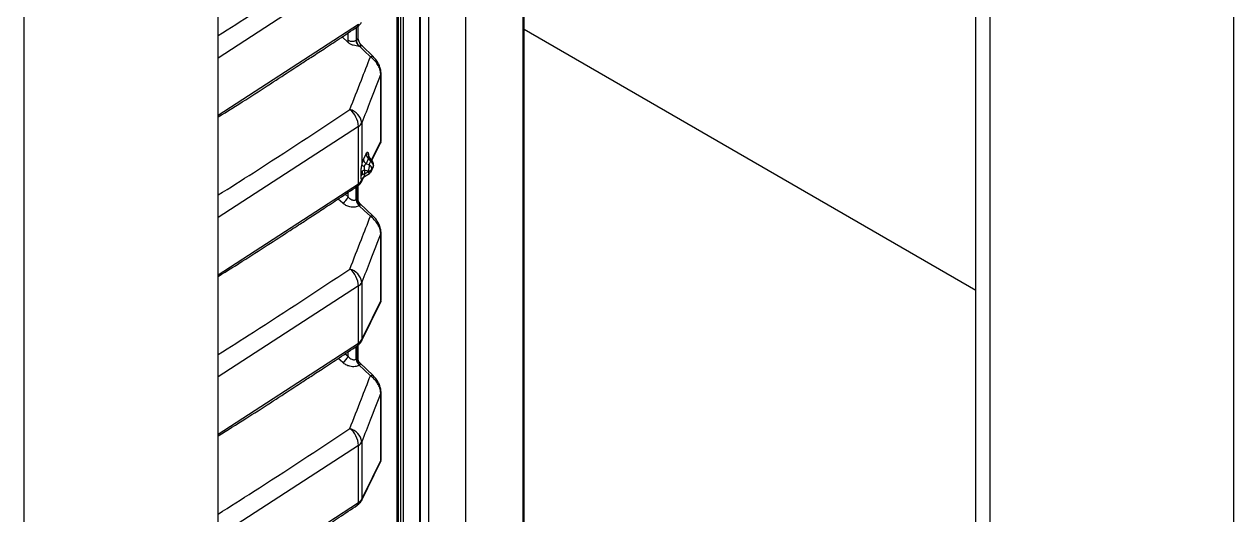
# Model space of a CAD drawing. Header units: millimetres. Extents: x -356 to 237, y 0 to 365.
# Drawn here: x -172.38 to -161.84, y 229.79 to 234.06 of the extents above; entities that cross this region are included whole.
import ezdxf

# ---------------------------------------------------------------- set-up
doc = ezdxf.new("R2010")
doc.units = ezdxf.units.MM

msp = doc.modelspace()

# ---------------------------------------------------------------- linework, layer by layer
at = {"color": 7, "linetype": 'Continuous', "lineweight": 25}
for p, q in [((-170.687, 209.916), (-170.687, 265.492)), ((-172.377, 208.903), (-172.377, 264.479)), ((-161.84, 225.464), (-161.84, 248.531)), ((-163.961, 229.224), (-163.961, 247.307)), ((-164.088, 229.297), (-164.088, 247.234)), ((-168.02, 227.233), (-168.02, 238.464)), ((-168.031, 227.183), (-168.031, 238.447)), ((-169.132, 237.939), (-169.132, 226.192)), ((-169.118, 237.919), (-169.118, 226.174)), ((-169.095, 226.163), (-169.095, 237.904)), ((-169.075, 237.894), (-169.075, 226.163)), ((-168.933, 237.826), (-168.933, 226.088)), ((-168.929, 237.824), (-168.929, 226.082)), ((-168.928, 237.823), (-168.928, 226.082)), ((-168.853, 226.046), (-168.853, 237.796)), ((-168.532, 237.81), (-168.532, 226.104)), ((-169.465, 234.558), (-170.687, 233.765)), ((-170.687, 233.267), (-169.465, 234.06)), ((-169.486, 234.034), (-169.486, 233.919)), ((-169.483, 233.921), (-169.483, 234.034)), ((-169.468, 233.942), (-169.468, 234.043)), ((-169.554, 233.9), (-169.608, 233.949)), ((-169.556, 233.919), (-169.556, 233.983)), ((-168.02, 234.016), (-164.088, 231.746)), ((-169.338, 233.778), (-169.434, 233.87)), ((-169.27, 233.039), (-169.27, 233.627)), ((-169.268, 233.047), (-169.268, 233.634)), ((-169.435, 233.201), (-169.435, 232.835)), ((-169.465, 233.169), (-170.687, 232.377)), ((-169.465, 232.671), (-169.465, 233.169)), ((-169.348, 232.873), (-169.273, 233.025)), ((-169.421, 232.882), (-169.398, 232.931)), ((-169.376, 232.893), (-169.399, 232.845)), ((-169.357, 232.867), (-169.376, 232.893)), ((-169.343, 232.868), (-169.374, 232.907)), ((-169.371, 232.837), (-169.357, 232.867)), ((-169.442, 232.74), (-169.442, 232.772)), ((-169.432, 232.781), (-169.432, 232.748)), ((-169.382, 232.779), (-169.412, 232.788)), ((-169.412, 232.788), (-169.412, 232.756)), ((-169.412, 232.756), (-169.382, 232.775)), ((-169.411, 232.734), (-169.37, 232.761)), ((-169.399, 232.845), (-169.371, 232.837)), ((-169.382, 232.775), (-169.382, 232.779)), ((-169.352, 232.782), (-169.338, 232.812)), ((-169.335, 232.83), (-169.349, 232.799)), ((-169.349, 232.795), (-169.335, 232.826)), ((-169.349, 232.799), (-169.349, 232.795)), ((-169.335, 232.826), (-169.335, 232.83)), ((-169.333, 232.833), (-169.333, 232.837)), ((-170.687, 231.879), (-169.465, 232.671)), ((-169.468, 232.534), (-169.468, 232.655)), ((-169.439, 232.688), (-169.419, 232.728)), ((-169.42, 232.728), (-169.422, 232.723)), ((-169.581, 232.579), (-169.556, 232.557)), ((-169.556, 232.557), (-169.556, 232.595)), ((-169.486, 232.531), (-169.486, 232.642)), ((-169.483, 232.643), (-169.483, 232.533)), ((-169.48, 232.535), (-169.48, 232.645)), ((-169.602, 232.503), (-169.642, 232.538)), ((-169.486, 232.531), (-169.484, 232.532)), ((-169.338, 232.39), (-169.453, 232.5)), ((-169.27, 231.651), (-169.27, 232.239)), ((-169.268, 231.659), (-169.268, 232.246)), ((-169.435, 231.813), (-169.435, 231.315)), ((-169.465, 231.781), (-170.687, 230.989)), ((-169.465, 231.283), (-169.465, 231.781)), ((-169.439, 231.3), (-169.273, 231.637)), ((-170.687, 230.491), (-169.465, 231.283)), ((-169.581, 231.191), (-169.556, 231.169)), ((-169.556, 231.169), (-169.556, 231.207)), ((-169.486, 231.143), (-169.486, 231.253)), ((-169.483, 231.255), (-169.483, 231.145)), ((-169.48, 231.147), (-169.48, 231.257)), ((-169.468, 231.146), (-169.468, 231.267)), ((-169.602, 231.114), (-169.642, 231.15)), ((-169.486, 231.143), (-169.484, 231.144)), ((-169.338, 231.002), (-169.453, 231.112)), ((-169.27, 230.263), (-169.27, 230.85)), ((-169.268, 230.271), (-169.268, 230.858)), ((-169.465, 230.393), (-170.687, 229.601)), ((-169.465, 229.895), (-169.465, 230.393)), ((-169.435, 230.425), (-169.435, 229.927)), ((-169.439, 229.912), (-169.273, 230.249)), ((-170.687, 229.103), (-169.465, 229.895))]:
    msp.add_line(p, q, dxfattribs=at)
at = {"color": 7, "linetype": 'Continuous', "lineweight": 25, "flags": 128}
for points in [[(-169.457, 233.868), (-169.451, 233.871), (-169.445, 233.872), (-169.44, 233.873), (-169.436, 233.871), (-169.434, 233.87)], [(-169.361, 233.776), (-169.415, 233.827), (-169.457, 233.868)], [(-169.361, 233.776), (-169.354, 233.779), (-169.349, 233.781), (-169.343, 233.781), (-169.339, 233.78), (-169.338, 233.778)], [(-169.35, 232.876), (-169.321, 232.937), (-169.27, 233.039)], [(-169.27, 233.039), (-169.271, 233.032), (-169.273, 233.025)], [(-169.343, 232.868), (-169.344, 232.868), (-169.346, 232.869), (-169.349, 232.869), (-169.352, 232.869), (-169.357, 232.867)], [(-169.435, 232.701), (-169.437, 232.694), (-169.439, 232.688)], [(-169.361, 232.388), (-169.415, 232.439), (-169.458, 232.48)], [(-169.361, 232.388), (-169.354, 232.391), (-169.349, 232.392), (-169.343, 232.393), (-169.339, 232.392), (-169.338, 232.39)], [(-169.435, 231.315), (-169.343, 231.503), (-169.27, 231.651)], [(-169.27, 231.651), (-169.271, 231.644), (-169.273, 231.637)], [(-169.435, 231.315), (-169.436, 231.307), (-169.439, 231.3)], [(-169.361, 231), (-169.415, 231.051), (-169.458, 231.091)], [(-169.361, 231), (-169.354, 231.003), (-169.349, 231.004), (-169.343, 231.005), (-169.339, 231.003), (-169.338, 231.002)], [(-169.435, 229.927), (-169.343, 230.115), (-169.27, 230.263)], [(-169.27, 230.263), (-169.271, 230.256), (-169.273, 230.249)], [(-169.435, 229.927), (-169.436, 229.919), (-169.439, 229.912)]]:
    msp.add_lwpolyline(points, dxfattribs=at)
at = {"color": 7, "linetype": 'Continuous', "lineweight": 25}
for centre, radius, start, end in [((-169.49, 234.057), 0.0252, 306.4839, 5.6405), ((-169.521, 233.988), 0.077, 243.2331, 297.3424), ((-169.492, 233.943), 0.024, 292.8444, 355.8351), ((-169.286, 233.634), 0.0172, 334.3073, 359.8227), ((-169.669, 233.158), 0.205, 3.259, 50.8115), ((-169.578, 233.177), 0.145, 9.8847, 74.7143), ((-169.508, 233.238), 0.0809, 301.7174, 332.999), ((-169.318, 233.047), 0.05, 333.8289, 0.0043), ((-169.286, 233.047), 0.0173, 334.3473, 359.9594), ((-169.373, 232.885), 0.0479, 183.2119, 237.3795), ((-169.351, 232.933), 0.0479, 183.2167, 237.3747), ((-169.335, 232.936), 0.0481, 169.0169, 217.1822), ((-169.383, 232.827), 0.0479, 3.2202, 57.3713), ((-169.383, 232.837), 0.05, 0.0062, 37.4412), ((-169.415, 232.75), 0.0348, 118.8902, 141.5513), ((-169.402, 232.871), 0.0493, 227.188, 256.3932), ((-169.401, 232.725), 0.0635, 99.9081, 119.056), ((-169.459, 232.824), 0.0889, 330.067, 8.5997), ((-169.386, 232.823), 0.0441, 275.4717, 327.1534), ((-169.386, 232.819), 0.0441, 275.472, 327.156), ((-169.334, 232.803), 0.0557, 210.0907, 229.4063), ((-169.397, 232.797), 0.0479, 3.2119, 57.3795), ((-169.397, 232.803), 0.05, 303.2361, 335.096), ((-169.381, 232.795), 0.0321, 335.2693, 0.2776), ((-169.383, 232.833), 0.05, 335.0921, 0.0018), ((-169.367, 232.826), 0.0321, 335.2627, 0.2653), ((-169.351, 232.837), 0.0175, 334.5184, 359.7883), ((-169.351, 232.833), 0.0175, 334.5224, 359.7842), ((-169.49, 232.669), 0.0252, 306.5569, 5.5653), ((-169.415, 232.718), 0.0349, 118.9082, 141.5333), ((-169.386, 232.691), 0.0516, 123.4739, 168.4337), ((-169.385, 232.691), 0.0511, 123.4129, 168.2396), ((-169.401, 232.693), 0.0635, 99.9073, 119.0508), ((-169.393, 232.714), 0.0309, 145.4006, 163.7537), ((-169.66, 232.598), 0.112, 301.4325, 338.442), ((-169.41, 232.536), 0.0736, 182.9205, 230.2157), ((-169.412, 232.536), 0.0718, 182.3287, 230.7698), ((-169.41, 232.534), 0.0697, 179.616, 229.664), ((-169.286, 232.246), 0.0172, 334.3104, 359.8156), ((-169.669, 231.77), 0.205, 3.2589, 50.8116), ((-169.578, 231.788), 0.145, 9.8847, 74.7143), ((-169.508, 231.85), 0.0809, 301.7174, 332.999), ((-169.318, 231.659), 0.05, 333.8289, 0.0043), ((-169.286, 231.659), 0.0173, 334.3513, 359.9554), ((-169.49, 231.281), 0.0252, 306.5569, 5.5653), ((-169.66, 231.21), 0.112, 301.4325, 338.442), ((-169.41, 231.148), 0.0736, 182.9194, 230.2158), ((-169.412, 231.147), 0.0718, 182.3287, 230.7698), ((-169.41, 231.146), 0.0697, 179.616, 229.664), ((-169.286, 230.858), 0.0172, 334.3104, 359.8156), ((-169.669, 230.382), 0.205, 3.2589, 50.8116), ((-169.578, 230.4), 0.145, 9.8847, 74.7143), ((-169.508, 230.462), 0.0809, 301.7174, 332.999), ((-169.318, 230.271), 0.05, 333.8289, 0.0043), ((-169.286, 230.271), 0.0173, 334.3513, 359.9554), ((-169.49, 229.893), 0.0252, 306.5571, 5.5674)]:
    msp.add_arc(centre, radius, start, end, dxfattribs=at)
for points, knots in [([(-170.687, 233.961), (-170.584, 234.026), (-170.199, 234.269), (-169.819, 234.52), (-169.54, 234.705)], [0, 0, 0, 0, 0.265999, 1, 1, 1, 1]), ([(-170.687, 233.252), (-170.607, 233.302), (-170.454, 233.397), (-170.238, 233.537), (-170.079, 233.64), (-169.962, 233.717), (-169.872, 233.775), (-169.76, 233.848), (-169.625, 233.937), (-169.528, 234.002), (-169.475, 234.037)], [0, 0, 0, 0, 0.196065, 0.373263, 0.535547, 0.590121, 0.66384, 0.756771, 0.868849, 1, 1, 1, 1]), ([(-169.475, 234.037), (-169.467, 234.043), (-169.452, 234.054), (-169.443, 234.07), (-169.439, 234.077)], [0, 0, 0, 0, 0.5559141, 1, 1, 1, 1]), ([(-169.554, 233.9), (-169.555, 233.904), (-169.556, 233.91), (-169.556, 233.916), (-169.556, 233.919)], [0, 0, 0, 0, 0.5717475, 1, 1, 1, 1]), ([(-169.486, 233.919), (-169.485, 233.92), (-169.484, 233.92), (-169.483, 233.921), (-169.483, 233.921)], [0, 0, 0, 0, 0.56013, 1, 1, 1, 1]), ([(-169.486, 233.919), (-169.486, 233.915), (-169.485, 233.905), (-169.479, 233.891), (-169.47, 233.878), (-169.463, 233.87), (-169.459, 233.867)], [0, 0, 0, 0, 0.228462, 0.481808, 0.744755, 1, 1, 1, 1]), ([(-169.483, 233.921), (-169.482, 233.917), (-169.481, 233.907), (-169.476, 233.893), (-169.468, 233.879), (-169.461, 233.871), (-169.457, 233.868)], [0, 0, 0, 0, 0.229605, 0.48439, 0.747386, 1, 1, 1, 1]), ([(-169.434, 233.87), (-169.439, 233.875), (-169.449, 233.886), (-169.459, 233.904), (-169.466, 233.923), (-169.467, 233.936), (-169.468, 233.942)], [0, 0, 0, 0, 0.263659, 0.530219, 0.780929, 1, 1, 1, 1]), ([(-169.459, 233.867), (-169.476, 233.869), (-169.502, 233.873), (-169.534, 233.885), (-169.548, 233.895), (-169.554, 233.9)], [0, 0, 0, 0, 0.503934, 0.756082, 1, 1, 1, 1]), ([(-169.457, 233.868), (-169.458, 233.867), (-169.458, 233.867), (-169.459, 233.867), (-169.459, 233.867)], [0, 0, 0, 0, 0.559778, 1, 1, 1, 1]), ([(-169.54, 233.316), (-169.507, 233.402), (-169.447, 233.555), (-169.387, 233.708), (-169.361, 233.776)], [0, 0, 0, 0, 0.56022, 1, 1, 1, 1]), ([(-169.27, 233.627), (-169.272, 233.641), (-169.276, 233.67), (-169.297, 233.71), (-169.325, 233.747), (-169.349, 233.766), (-169.361, 233.776)], [0, 0, 0, 0, 0.234492, 0.489855, 0.749262, 1, 1, 1, 1]), ([(-169.268, 233.634), (-169.269, 233.645), (-169.271, 233.67), (-169.285, 233.707), (-169.307, 233.745), (-169.327, 233.767), (-169.338, 233.778)], [0, 0, 0, 0, 0.207634, 0.45038, 0.719083, 1, 1, 1, 1]), ([(-169.27, 233.627), (-169.301, 233.547), (-169.356, 233.406), (-169.411, 233.264), (-169.435, 233.201)], [0, 0, 0, 0, 0.559794, 1, 1, 1, 1]), ([(-170.687, 232.573), (-170.584, 232.637), (-170.199, 232.881), (-169.819, 233.132), (-169.54, 233.316)], [0, 0, 0, 0, 0.265999, 1, 1, 1, 1]), ([(-169.435, 232.835), (-169.433, 232.844), (-169.43, 232.861), (-169.423, 232.876), (-169.421, 232.882)], [0, 0, 0, 0, 0.601281, 1, 1, 1, 1]), ([(-169.398, 232.931), (-169.396, 232.937), (-169.393, 232.946), (-169.385, 232.946), (-169.383, 232.945)], [0, 0, 0, 0, 0.746597, 1, 1, 1, 1]), ([(-169.383, 232.945), (-169.381, 232.941), (-169.376, 232.929), (-169.376, 232.916), (-169.377, 232.909)], [0, 0, 0, 0, 0.412549, 1, 1, 1, 1]), ([(-169.374, 232.907), (-169.374, 232.907), (-169.376, 232.908), (-169.376, 232.901), (-169.376, 232.896), (-169.376, 232.893)], [0, 0, 0, 0, 0.0798967, 0.2390626, 1, 1, 1, 1]), ([(-169.442, 232.772), (-169.442, 232.782), (-169.441, 232.797), (-169.438, 232.818), (-169.436, 232.829), (-169.435, 232.835)], [0, 0, 0, 0, 0.473274, 0.736644, 1, 1, 1, 1]), ([(-169.414, 232.823), (-169.414, 232.82), (-169.416, 232.813), (-169.416, 232.804), (-169.415, 232.796), (-169.413, 232.79), (-169.412, 232.788)], [0, 0, 0, 0, 0.268593, 0.534525, 0.762733, 1, 1, 1, 1]), ([(-169.399, 232.845), (-169.402, 232.842), (-169.407, 232.837), (-169.412, 232.829), (-169.413, 232.825), (-169.414, 232.823)], [0, 0, 0, 0, 0.489018, 0.741738, 1, 1, 1, 1]), ([(-169.475, 232.649), (-169.467, 232.655), (-169.452, 232.666), (-169.443, 232.681), (-169.439, 232.688)], [0, 0, 0, 0, 0.5559141, 1, 1, 1, 1]), ([(-169.465, 232.671), (-169.459, 232.676), (-169.448, 232.684), (-169.44, 232.696), (-169.436, 232.701)], [0, 0, 0, 0, 0.530284, 1, 1, 1, 1]), ([(-169.436, 232.701), (-169.438, 232.706), (-169.442, 232.719), (-169.442, 232.732), (-169.442, 232.74)], [0, 0, 0, 0, 0.408345, 1, 1, 1, 1]), ([(-169.435, 232.701), (-169.436, 232.701), (-169.436, 232.701), (-169.436, 232.701), (-169.436, 232.701)], [0, 0, 0, 0, 0.546022, 1, 1, 1, 1]), ([(-169.422, 232.723), (-169.425, 232.718), (-169.428, 232.71), (-169.433, 232.704), (-169.435, 232.701)], [0, 0, 0, 0, 0.624486, 1, 1, 1, 1]), ([(-169.419, 232.728), (-169.419, 232.728), (-169.419, 232.727), (-169.415, 232.732), (-169.413, 232.733), (-169.411, 232.734)], [0, 0, 0, 0, 0.026961, 0.323327, 1, 1, 1, 1]), ([(-169.412, 232.756), (-169.413, 232.753), (-169.415, 232.748), (-169.416, 232.742), (-169.416, 232.737), (-169.415, 232.735), (-169.414, 232.734)], [0, 0, 0, 0, 0.361525, 0.636938, 0.858967, 1, 1, 1, 1]), ([(-169.414, 232.734), (-169.414, 232.734), (-169.414, 232.734), (-169.414, 232.734), (-169.414, 232.734)], [0, 0, 0, 0, 0.588873, 1, 1, 1, 1]), ([(-169.414, 232.734), (-169.413, 232.733), (-169.412, 232.733), (-169.411, 232.734), (-169.411, 232.734)], [0, 0, 0, 0, 0.75267, 1, 1, 1, 1]), ([(-170.687, 231.864), (-170.607, 231.914), (-170.454, 232.009), (-170.238, 232.149), (-170.079, 232.252), (-169.962, 232.328), (-169.872, 232.387), (-169.76, 232.46), (-169.625, 232.549), (-169.528, 232.614), (-169.475, 232.649)], [0, 0, 0, 0, 0.196065, 0.373263, 0.535547, 0.590121, 0.663841, 0.756771, 0.86885, 1, 1, 1, 1]), ([(-169.556, 232.557), (-169.554, 232.555), (-169.552, 232.552), (-169.55, 232.55), (-169.549, 232.549), (-169.549, 232.549), (-169.549, 232.549), (-169.547, 232.547), (-169.538, 232.54), (-169.526, 232.533), (-169.513, 232.528), (-169.503, 232.527), (-169.494, 232.528), (-169.489, 232.53), (-169.486, 232.531)], [0, 0, 0, 0, 0.097059, 0.122199, 0.128841, 0.130679, 0.13124, 0.131541, 0.26409, 0.52656, 0.65907, 0.775828, 0.893617, 1, 1, 1, 1]), ([(-169.458, 232.48), (-169.47, 232.474), (-169.496, 232.463), (-169.537, 232.468), (-169.574, 232.481), (-169.593, 232.495), (-169.602, 232.503)], [0, 0, 0, 0, 0.25458, 0.542168, 0.775243, 1, 1, 1, 1]), ([(-169.484, 232.532), (-169.484, 232.532), (-169.484, 232.533), (-169.483, 232.533), (-169.483, 232.533)], [0, 0, 0, 0, 0.562424, 1, 1, 1, 1]), ([(-169.483, 232.533), (-169.483, 232.533), (-169.482, 232.534), (-169.481, 232.534), (-169.48, 232.535)], [0, 0, 0, 0, 0.564061, 1, 1, 1, 1]), ([(-169.48, 232.535), (-169.478, 232.536), (-169.475, 232.537), (-169.469, 232.539), (-169.469, 232.536), (-169.469, 232.535)], [0, 0, 0, 0, 0.495281, 0.788209, 1, 1, 1, 1]), ([(-169.453, 232.5), (-169.457, 232.505), (-169.463, 232.512), (-169.467, 232.525), (-169.468, 232.532), (-169.468, 232.535)], [0, 0, 0, 0, 0.467447, 0.729123, 1, 1, 1, 1]), ([(-169.457, 232.48), (-169.457, 232.48), (-169.457, 232.48), (-169.457, 232.48), (-169.458, 232.48)], [0, 0, 0, 0, 0.5563309, 1, 1, 1, 1]), ([(-169.456, 232.481), (-169.456, 232.481), (-169.456, 232.481), (-169.457, 232.48), (-169.457, 232.48)], [0, 0, 0, 0, 0.556548, 1, 1, 1, 1]), ([(-169.453, 232.5), (-169.453, 232.5), (-169.45, 232.498), (-169.447, 232.492), (-169.451, 232.485), (-169.454, 232.482), (-169.456, 232.481)], [0, 0, 0, 0, 0.0464248, 0.4799621, 0.707039, 1, 1, 1, 1]), ([(-169.54, 231.928), (-169.507, 232.014), (-169.447, 232.167), (-169.387, 232.32), (-169.361, 232.388)], [0, 0, 0, 0, 0.56022, 1, 1, 1, 1]), ([(-169.27, 232.239), (-169.272, 232.253), (-169.276, 232.282), (-169.297, 232.322), (-169.325, 232.359), (-169.349, 232.378), (-169.361, 232.388)], [0, 0, 0, 0, 0.234499, 0.48985, 0.749262, 1, 1, 1, 1]), ([(-169.268, 232.246), (-169.269, 232.257), (-169.271, 232.282), (-169.285, 232.319), (-169.307, 232.357), (-169.327, 232.379), (-169.338, 232.39)], [0, 0, 0, 0, 0.207634, 0.450373, 0.719077, 1, 1, 1, 1]), ([(-169.27, 232.239), (-169.301, 232.159), (-169.356, 232.018), (-169.411, 231.876), (-169.435, 231.813)], [0, 0, 0, 0, 0.559794, 1, 1, 1, 1]), ([(-170.687, 231.185), (-170.584, 231.249), (-170.199, 231.493), (-169.819, 231.744), (-169.54, 231.928)], [0, 0, 0, 0, 0.265999, 1, 1, 1, 1]), ([(-169.475, 231.261), (-169.467, 231.267), (-169.452, 231.278), (-169.443, 231.293), (-169.439, 231.3)], [0, 0, 0, 0, 0.5559141, 1, 1, 1, 1]), ([(-169.465, 231.283), (-169.459, 231.288), (-169.447, 231.296), (-169.439, 231.309), (-169.435, 231.315)], [0, 0, 0, 0, 0.531583, 1, 1, 1, 1]), ([(-170.687, 230.476), (-170.607, 230.526), (-170.454, 230.621), (-170.238, 230.761), (-170.079, 230.864), (-169.962, 230.94), (-169.872, 230.999), (-169.76, 231.072), (-169.625, 231.161), (-169.528, 231.226), (-169.475, 231.261)], [0, 0, 0, 0, 0.196065, 0.373263, 0.535547, 0.590121, 0.663841, 0.756771, 0.86885, 1, 1, 1, 1]), ([(-169.458, 231.091), (-169.47, 231.086), (-169.496, 231.075), (-169.537, 231.08), (-169.574, 231.093), (-169.593, 231.107), (-169.602, 231.114)], [0, 0, 0, 0, 0.25458, 0.542168, 0.775243, 1, 1, 1, 1]), ([(-169.556, 231.169), (-169.554, 231.167), (-169.552, 231.164), (-169.55, 231.162), (-169.549, 231.161), (-169.549, 231.161), (-169.549, 231.161), (-169.547, 231.158), (-169.538, 231.152), (-169.526, 231.144), (-169.513, 231.14), (-169.503, 231.139), (-169.494, 231.14), (-169.489, 231.142), (-169.486, 231.143)], [0, 0, 0, 0, 0.097059, 0.122199, 0.128841, 0.130679, 0.13124, 0.131541, 0.26409, 0.52656, 0.65907, 0.775828, 0.893617, 1, 1, 1, 1]), ([(-169.484, 231.144), (-169.484, 231.144), (-169.484, 231.144), (-169.483, 231.145), (-169.483, 231.145)], [0, 0, 0, 0, 0.562947, 1, 1, 1, 1]), ([(-169.483, 231.145), (-169.483, 231.145), (-169.482, 231.146), (-169.481, 231.146), (-169.48, 231.147)], [0, 0, 0, 0, 0.564061, 1, 1, 1, 1]), ([(-169.48, 231.147), (-169.478, 231.147), (-169.475, 231.149), (-169.469, 231.15), (-169.469, 231.148), (-169.469, 231.146)], [0, 0, 0, 0, 0.495281, 0.788209, 1, 1, 1, 1]), ([(-169.453, 231.112), (-169.457, 231.117), (-169.463, 231.124), (-169.467, 231.137), (-169.468, 231.144), (-169.468, 231.147)], [0, 0, 0, 0, 0.467447, 0.729123, 1, 1, 1, 1]), ([(-169.457, 231.092), (-169.457, 231.092), (-169.457, 231.092), (-169.457, 231.091), (-169.458, 231.091)], [0, 0, 0, 0, 0.5563309, 1, 1, 1, 1]), ([(-169.456, 231.093), (-169.456, 231.093), (-169.456, 231.092), (-169.457, 231.092), (-169.457, 231.092)], [0, 0, 0, 0, 0.556548, 1, 1, 1, 1]), ([(-169.453, 231.112), (-169.453, 231.112), (-169.45, 231.11), (-169.447, 231.104), (-169.451, 231.097), (-169.454, 231.094), (-169.456, 231.093)], [0, 0, 0, 0, 0.0464248, 0.4799621, 0.707039, 1, 1, 1, 1]), ([(-169.54, 230.54), (-169.507, 230.626), (-169.447, 230.779), (-169.387, 230.932), (-169.361, 231)], [0, 0, 0, 0, 0.56022, 1, 1, 1, 1]), ([(-169.27, 230.85), (-169.272, 230.865), (-169.276, 230.894), (-169.297, 230.934), (-169.325, 230.971), (-169.349, 230.99), (-169.361, 231)], [0, 0, 0, 0, 0.234499, 0.48985, 0.749262, 1, 1, 1, 1]), ([(-169.268, 230.858), (-169.269, 230.869), (-169.271, 230.894), (-169.285, 230.931), (-169.307, 230.969), (-169.327, 230.991), (-169.338, 231.002)], [0, 0, 0, 0, 0.207634, 0.450373, 0.719083, 1, 1, 1, 1]), ([(-169.27, 230.85), (-169.301, 230.771), (-169.356, 230.629), (-169.411, 230.488), (-169.435, 230.425)], [0, 0, 0, 0, 0.559794, 1, 1, 1, 1]), ([(-170.687, 229.796), (-170.584, 229.861), (-170.199, 230.104), (-169.819, 230.356), (-169.54, 230.54)], [0, 0, 0, 0, 0.265999, 1, 1, 1, 1]), ([(-169.465, 229.895), (-169.459, 229.9), (-169.447, 229.908), (-169.439, 229.921), (-169.435, 229.927)], [0, 0, 0, 0, 0.531575, 1, 1, 1, 1]), ([(-170.687, 229.088), (-170.607, 229.138), (-170.454, 229.233), (-170.238, 229.373), (-170.079, 229.476), (-169.962, 229.552), (-169.872, 229.61), (-169.76, 229.684), (-169.625, 229.773), (-169.528, 229.838), (-169.475, 229.873)], [0, 0, 0, 0, 0.196065, 0.373263, 0.535547, 0.590121, 0.663841, 0.756771, 0.86885, 1, 1, 1, 1]), ([(-169.475, 229.873), (-169.467, 229.879), (-169.452, 229.89), (-169.443, 229.905), (-169.439, 229.912)], [0, 0, 0, 0, 0.5559141, 1, 1, 1, 1])]:
    msp.add_open_spline(points, degree=3, knots=knots, dxfattribs=at)

doc.saveas('drawing.dxf')
